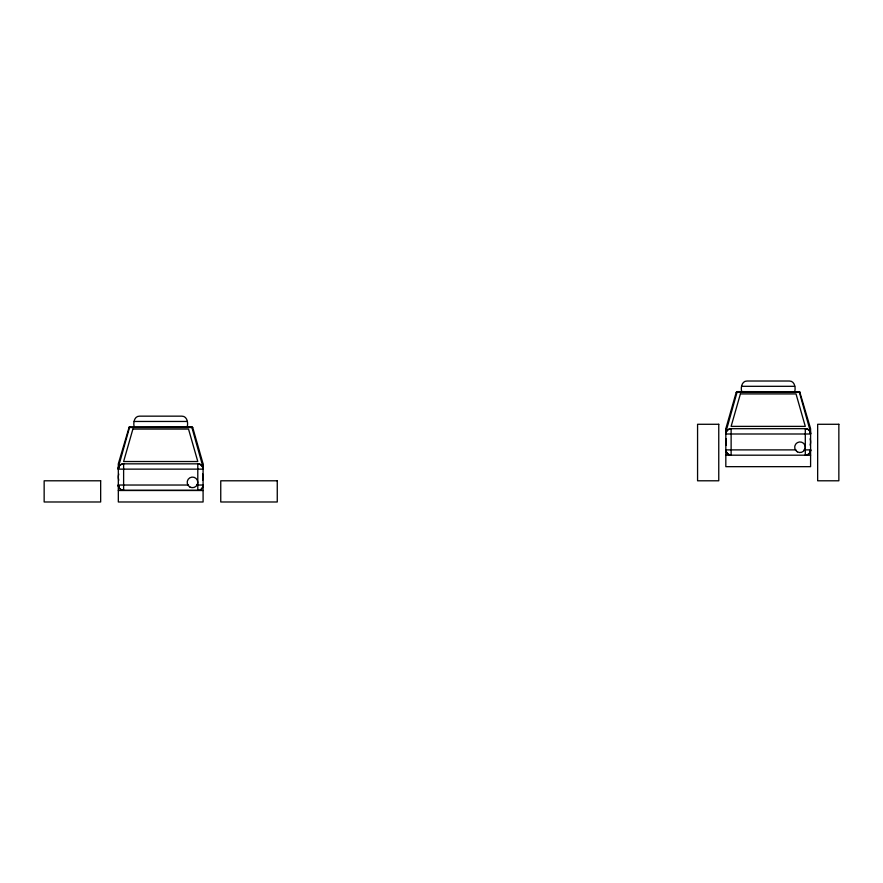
<?xml version="1.0" encoding="UTF-8"?>
<svg xmlns="http://www.w3.org/2000/svg" width="883" height="883" viewBox="0 0 883 883"><rect width="100%" height="100%" fill="white"/><g stroke="black" fill="none" stroke-linecap="round" stroke-linejoin="round"><path stroke-width="1.32" d="M203.09 463.84L192.715 427.527L191.699 426.754L203.09 467.405M799.203 391.644L810.594 432.262M118.322 469.138L118.763 467.019A5.408 5.199 0 0 0 118.399 469.138L203.09 469.138A5.298 5.298 0 0 0 197.792 463.84L123.62 463.84A5.298 5.298 0 0 0 118.322 469.138A5.408 5.199 1.3 0 1 123.62 463.763M134.216 426.754C132.991 422.858 134.348 416.059 139.514 416.158L181.898 416.158C187.064 416.059 188.421 422.858 187.196 426.754M202.671 487.096L203.09 485.032L196.512 485.032M741.72 391.611C740.495 387.714 741.852 380.915 747.018 381.014L789.402 381.014C794.568 380.915 795.925 387.714 794.7 391.611M810.175 451.953L810.594 449.889L804.016 449.889M203.09 485.142L203.09 485.087A5.298 5.298 0 0 1 197.781 490.33L123.62 490.33A5.276 5.221 23.8 0 1 119.9 488.752A5.265 4.901 47.5 0 1 118.421 485.032L118.763 487.151M118.322 463.84L129.227 426.875L191.699 426.754M118.322 467.405L129.713 426.787M725.826 428.696L736.201 392.383L737.217 391.611L799.689 391.732L810.594 428.696M725.826 432.262L737.217 391.644M726.268 431.875L725.826 433.995L810.572 433.995L810.153 431.875M128.697 427.527L192.715 427.527M736.201 392.383L800.219 392.383M741.72 386.312L794.7 386.312M134.216 421.456L187.196 421.456M726.268 452.008L725.826 449.889L795.98 449.889M725.826 455.186L810.594 455.186M188.476 485.032L118.333 485.032A5.298 5.298 0 0 0 123.62 490.33L123.62 463.851M118.322 490.506L203.09 490.506M198.222 463.862L200.011 464.326M202.648 467.019L203.09 469.083M810.594 429.204L810.594 466.666L725.826 466.666L725.826 429.204M725.826 449.889A5.298 5.298 0 0 0 731.124 455.186L731.124 428.708L805.296 428.696A5.298 5.298 0 0 1 810.594 433.995A5.408 5.199 0 0 0 805.296 428.619L805.296 455.164A5.298 5.298 0 0 0 810.594 449.889M203.09 464.348L203.09 501.986L118.322 501.986L118.322 464.348M197.792 463.862L197.792 490.308M202.615 473.95A10.596 10.596 0 0 1 202.615 480.22M118.797 480.22A10.596 10.596 0 0 1 118.775 474.016M197.792 463.763A5.408 5.199 0 0 1 203.013 469.138M202.991 485.032A5.265 4.901 -47.5 0 1 202.582 486.986M118.62 487.063A5.265 5.132 30.4 0 1 118.267 485.032M203.145 485.032A5.265 5.132 -30.3 0 1 201.633 488.873M810.119 438.807A10.596 10.596 0 0 1 810.119 445.076M726.301 445.076A10.596 10.596 0 0 1 726.279 438.873M810.462 449.889A5.276 4.934 -46.8 0 1 809.965 451.93M726.179 452.052A5.276 5.276 0 0 1 725.782 449.889M731.124 455.153A5.276 4.934 46.8 0 1 725.958 449.889M810.638 449.889A5.276 5.276 0 0 1 805.296 455.308M132.892 429.072L123.62 461.522L197.792 461.522L188.521 429.072L132.892 429.072M740.395 393.928L731.124 426.379L805.296 426.379L796.025 393.928L740.395 393.928M718.762 424.281L697.57 424.281L697.57 480.794L718.762 480.794L718.762 424.281M838.85 424.281L817.658 424.281L817.658 480.794L838.85 480.794L838.85 424.281M100.662 480.794L44.15 480.794L44.15 501.986L100.662 501.986L100.662 480.794M277.262 480.794L220.75 480.794L220.75 501.986L277.262 501.986L277.262 480.794M189.845 486.974A5.298 5.298 0 0 0 197.792 482.383A5.298 5.298 0 0 0 189.845 477.791A5.298 5.298 0 0 0 189.845 486.974M797.349 451.831A5.298 5.298 0 0 0 805.296 447.239A5.298 5.298 0 0 0 797.349 442.648A5.298 5.298 0 0 0 797.349 451.831M731.124 428.619A5.408 5.199 0 0 0 725.903 433.995A5.298 5.298 0 0 1 731.124 428.696"/></g></svg>
